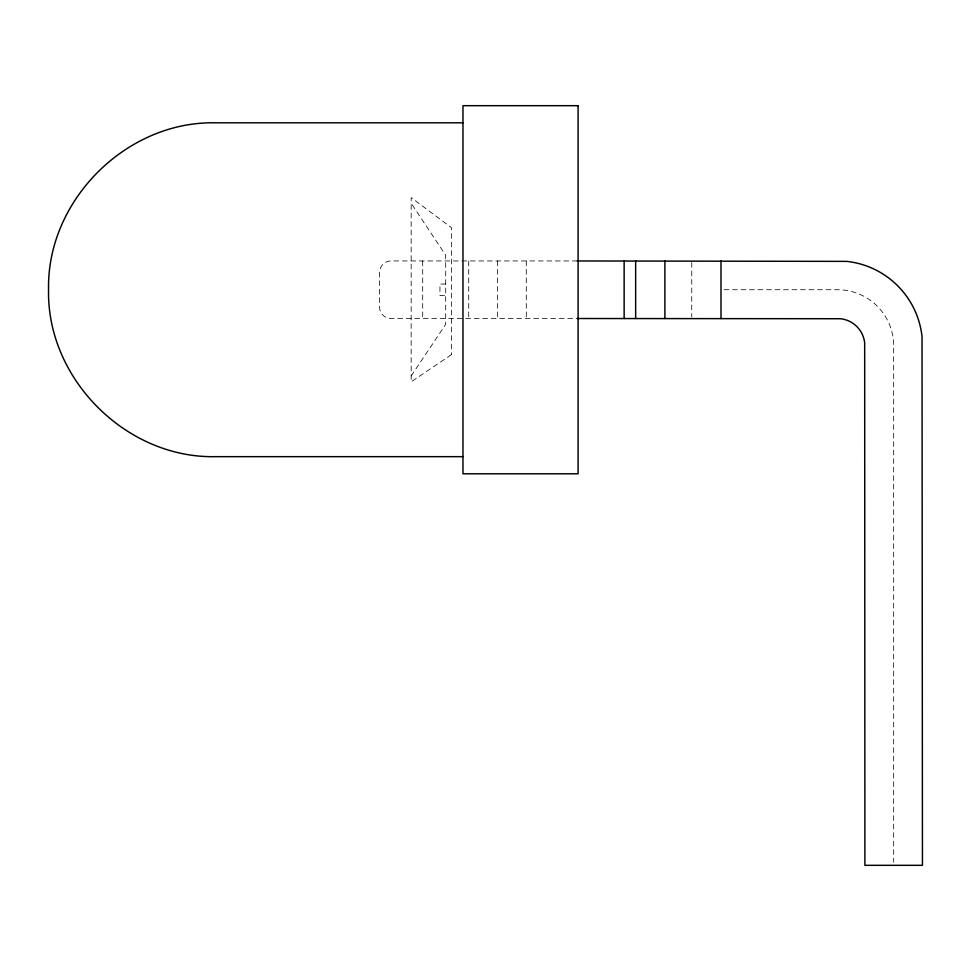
<?xml version="1.0" encoding="UTF-8"?>
<svg xmlns="http://www.w3.org/2000/svg" width="971" height="971" viewBox="0 0 971 971"><rect width="100%" height="100%" fill="white"/><g stroke="black" fill="none" stroke-linecap="round" stroke-linejoin="round"><path stroke-width="0.73" stroke-dasharray="4.86 3.64" d="M411.17 375.959L445.701 324.326L445.701 255.252L411.17 203.279M577.223 260.956L391.046 260.956A11.506 11.506 0 0 0 379.54 272.463L379.54 307.006A11.506 11.506 0 0 0 391.046 318.512L577.223 318.512M445.701 284.042L439.948 284.042L439.948 295.548L445.701 295.548M724.026 289.734L836.116 289.734A56.148 56.148 0 0 1 893.672 347.29L893.672 862.297M691.753 262.473L691.753 316.995M526.294 260.956L526.294 318.512M497.516 260.956L497.516 318.512M468.726 260.956L468.726 318.512M422.688 260.956L422.688 318.512M451.466 354.633L411.17 381.834L411.17 197.635L451.466 227.712L451.466 354.633"/><path stroke-width="1.46" d="M462.973 122.807L215.477 122.807C126.254 120.938 46.669 200.512 48.55 289.734C46.669 378.957 126.254 458.53 215.477 456.661L462.973 456.661M577.223 260.956L846.846 261.381A84.987 84.987 0 0 1 922.025 336.561L922.45 865.319L864.894 865.319L864.676 342.872A27.297 27.297 0 0 0 840.534 318.731L577.223 318.512M720.992 260.956L720.992 318.512M664.892 260.956L664.892 318.512M635.653 260.956L635.653 318.512M624.135 260.956L624.135 318.512M578.097 105.681L462.973 105.681L462.973 473.787L578.097 473.787L578.097 105.681"/></g></svg>
